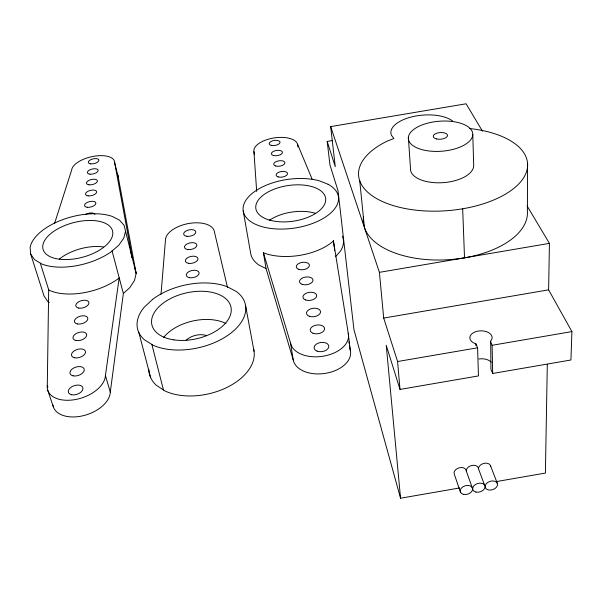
<?xml version="1.0" encoding="UTF-8"?>
<svg xmlns="http://www.w3.org/2000/svg" width="602" height="602" viewBox="0 0 602 602"><rect width="100%" height="100%" fill="white"/><g stroke="black" fill="none" stroke-linecap="round" stroke-linejoin="round"><path stroke-width="0.9" d="M527.555 163.518L527.397 211.528A82.218 43.209 -3.5 0 1 453.78 259.274A82.218 43.209 -3.5 0 1 364.436 227.564L359.725 180.728M47.874 387.221L47.295 385.483L48.687 289.795L40.304 263.134M547.308 364.368L545.397 473.067L496.499 481.555M459.597 487.959L400.556 498.215L386.236 345.285L400.006 389.419L478.447 375.919L477.589 347.79L475.873 343.78L475.347 343.652A11.152 6.855 -0.6 0 1 471.336 334.321A11.152 6.855 -0.6 0 1 486.544 331.71A11.152 6.855 -0.6 0 1 490.675 341.018L490.939 369.41L492.692 373.466L570.937 359.996L571.9 331.589L548.618 289.848L549.43 243.358L527.156 206.042M161.02 294.303L165.437 240.379A24.908 12.973 -11.7 0 1 189.028 223.447A24.908 12.973 -11.7 0 1 214.462 232.063L227.518 287.545M52.931 405.206A29.709 18.015 -18.3 0 0 82.715 415.824A29.709 18.015 -18.3 0 0 110.286 392.12L123.357 293.475L112.077 250.966M110.286 392.12L105.425 375.528L119.204 277.815L117.909 278.952A48.175 24.975 -15.1 0 1 49.831 290.525L48.687 289.795M484.776 485.701L478.47 468.71L478.628 467.664A6.261 4.334 -17.7 0 1 485.167 463.186A6.261 4.334 -17.7 0 1 490.683 466.595M125.509 231.431L123.719 238.264L118.707 245.323L110.753 252.087A49.01 24.404 -14.8 0 1 41.463 263.842L34.51 259.59L30.664 254.029L30.1 247.588A49.01 24.404 -14.8 0 1 61.893 219.941A49.01 24.404 -14.8 0 1 112.303 216.442L119.52 220.174L124.05 225.268L136.15 273.421L134.509 280.472L129.731 287.711L123.357 293.475M54.647 223.222L71.691 169.922A21.965 9.865 -13.2 0 1 93.965 156.257A21.965 9.865 -13.2 0 1 114.658 162.683L118.188 176.83L136.15 273.421L134.63 267.032M335.367 256.761L340.348 251.252A46.836 25.472 -8.3 0 0 342.335 236.097M333.425 240.77L332.424 241.861A47.31 25.149 -8.3 0 1 264.805 253.359L263.39 252.682L266.046 268.56L293.227 359.936A28.956 18.248 -7.7 0 0 325.885 373.278A28.956 18.248 -7.7 0 0 350.244 350.153L348.219 333.139L333.425 240.77L334.185 246.993M482.465 131.183L466.114 103.785L330.671 126.593L379.41 272.345L383.692 318.074L548.618 289.848M383.692 318.074L397.591 361.524L477.589 347.79M490.329 341.296L492.112 345.292L571.9 331.589M379.41 272.345L549.43 243.358M400.556 498.215L353.946 329.648L338.031 190.804L329.956 164.925L327.195 141.447L332.725 140.514M266.046 268.56L259.01 265.098A46.836 25.472 -8.3 0 1 250.68 253.359L243.216 210.918M49.281 302.573L47.851 301.64L43.991 295.868L30.664 254.029M256.685 191.466L253.931 151.621A22.139 10.332 -8.6 0 1 273.474 138.024A22.139 10.332 -8.6 0 1 297.569 144.262L312.31 179.592M490.427 465.489L497.282 483.278M460.477 492.233L454.337 474.301A6.246 4.349 -16.8 0 1 459.063 467.859A6.246 4.349 -16.8 0 1 466.264 470.96L472.337 487.989M47.731 390.216L53.307 406.741M327.195 141.447L335.269 166.701L330.671 126.593M263.39 252.682L290.533 343.027L293.227 359.936M138.874 332.59L150.688 377.74M151.847 344.419L163.466 389.976M130.724 251.636L132.222 257.942L114.658 162.683M245.624 305.854L254.044 351.267M253.931 151.621L254.375 154.345M348.919 341.831L349.213 343.682M349.506 345.533L350.244 350.153M297.569 144.262L297.937 146.993M334.396 248.769L334.614 250.545M397.591 361.524L400.006 389.419M408.359 137.294L410.466 168.033A31.703 15.509 -4 0 0 441.146 182.76A31.703 15.509 -4 0 0 473.706 165.595L472.781 134.434A32.305 15.05 -4.3 0 0 424.606 124.05A32.305 15.05 -4.3 0 0 424.252 150.191A32.305 15.05 -4.3 0 0 472.781 134.434M462.682 208.789L464.518 257.837M475.873 343.78L475.934 345.653M492.112 345.292L492.692 373.466M85.349 214.628A5.952 2.882 -14.1 0 1 94.943 214.32M117.563 174.302A21.777 10.016 -13.4 0 1 118.188 176.83M59.41 259.048A35.315 18.301 -15.1 0 1 103.424 246.94M105.425 375.528A30.055 17.849 -18 0 1 74.859 399.638A30.055 17.849 -18 0 1 47.295 385.483M348.219 333.139A29.302 18.075 -7.8 0 1 323.522 356.143A29.302 18.075 -7.8 0 1 290.533 343.027M269.403 220.287A34.683 18.429 -8.3 0 1 315.373 213.289M253.525 348.746A53.586 32.982 -13 0 1 226.119 387.823A53.586 32.982 -13 0 1 164.925 390.946L156.166 385.145A53.586 32.982 -13 0 1 148.792 369.297M163.571 337.526A39.74 23.929 -12.9 0 1 225.961 323.507M186.176 340.296A14.44 8.699 -12.9 0 1 206.561 335.562M469.56 128.519A84.694 41.493 -4 0 1 517.472 185.213A84.694 41.493 -4 0 1 390.525 204.71A84.694 41.493 -4 0 1 387.056 141.184L393.896 138.52L391.488 135.367A33.02 15.231 -4.8 0 1 412.536 116.698A33.02 15.231 -4.8 0 1 452.629 121.04M478.936 358.995A10.941 6.953 -0.1 0 1 491.202 362.163M363.901 225.735A82.218 43.209 -3.5 0 1 363.533 216.419M466.264 470.96A6.253 4.342 -17.2 0 1 472.111 465.421A6.253 4.342 -17.2 0 1 478.47 468.71M485.25 485.49L485.362 487.786A6.381 4.357 -17.6 0 0 495.062 488.478A6.381 4.357 -17.6 0 0 494.709 481.224A6.381 4.357 -17.6 0 0 485.25 485.49M152.607 299.36L144.254 307.201A55.279 32.064 -12.7 0 0 144.397 339.769L153.337 345.345A55.279 32.064 -12.7 0 0 226.337 336.345A55.279 32.064 -12.7 0 0 236.33 291.511L227.15 286.665A55.279 32.064 -12.7 0 0 152.607 299.36M328.158 184.31L319.421 180.856A48.122 24.569 -8.4 0 0 244.058 203.822A48.122 24.569 -8.4 0 0 301.888 226.668A48.122 24.569 -8.4 0 0 328.158 184.31M76.145 340.529A7.089 4.003 -16.8 0 0 86.711 335.111A7.089 4.003 -16.8 0 0 76.65 333.29A7.089 4.003 -16.8 0 0 76.145 340.529M74.716 357.806A7.254 4.176 -17.2 0 0 85.522 352.193A7.254 4.176 -17.2 0 0 75.242 350.251A7.254 4.176 -17.2 0 0 74.716 357.806M90.767 163.872A5.441 2.423 -13.2 0 0 98.909 160.335A5.441 2.423 -13.2 0 0 91.068 159.53A5.441 2.423 -13.2 0 0 90.767 163.872M89.028 184.829A5.636 2.596 -13.5 0 0 97.456 181.097A5.636 2.596 -13.5 0 0 89.352 180.179A5.636 2.596 -13.5 0 0 89.028 184.829M73.226 375.866A7.42 4.364 -17.8 0 0 84.28 370.034A7.42 4.364 -17.8 0 0 73.775 367.965A7.42 4.364 -17.8 0 0 73.226 375.866M88.118 195.861A5.734 2.686 -13.7 0 0 96.696 192.015A5.734 2.686 -13.7 0 0 88.456 191.045A5.734 2.686 -13.7 0 0 88.118 195.861M89.909 174.174A5.538 2.506 -13.3 0 0 98.194 170.539A5.538 2.506 -13.3 0 0 90.225 169.681A5.538 2.506 -13.3 0 0 89.909 174.174M87.17 207.291A5.839 2.777 -13.9 0 0 95.906 203.333A5.839 2.777 -13.9 0 0 87.516 202.302A5.839 2.777 -13.9 0 0 87.17 207.291M59.59 259.236A35.932 17.879 -14.8 0 0 112.8 233.584A35.932 17.879 -14.8 0 0 60.922 227.225A35.932 17.879 -14.8 0 0 59.59 259.236M71.661 394.769A7.608 4.56 -18.3 0 0 82.978 388.704A7.608 4.56 -18.3 0 0 72.232 386.499A7.608 4.56 -18.3 0 0 71.661 394.769M78.824 308.111A6.78 3.687 -16 0 0 88.945 303.077A6.78 3.687 -16 0 0 79.291 301.467A6.78 3.687 -16 0 0 78.824 308.111M77.515 323.974A6.931 3.845 -16.3 0 0 87.854 318.759A6.931 3.845 -16.3 0 0 77.997 317.043A6.931 3.845 -16.3 0 0 77.515 323.974M317.051 351.124A7.405 4.62 -7.7 0 0 328.76 346.97A7.405 4.62 -7.7 0 0 318.518 343.012A7.405 4.62 -7.7 0 0 317.051 351.124M271.209 145.353A5.486 2.536 -8.7 0 0 279.983 142.704A5.486 2.536 -8.7 0 0 272.638 140.8A5.486 2.536 -8.7 0 0 271.209 145.353M309.285 316.268A7.081 4.222 -7.9 0 0 320.505 312.393A7.081 4.222 -7.9 0 0 310.76 308.834A7.081 4.222 -7.9 0 0 309.285 316.268M275.814 166.032A5.681 2.717 -8.6 0 0 284.889 163.247A5.681 2.717 -8.6 0 0 277.259 161.17A5.681 2.717 -8.6 0 0 275.814 166.032M298.84 269.387A6.645 3.717 -8.2 0 0 309.398 265.866A6.645 3.717 -8.2 0 0 300.323 262.811A6.645 3.717 -8.2 0 0 298.84 269.387M278.244 176.928A5.779 2.814 -8.6 0 0 287.478 174.068A5.779 2.814 -8.6 0 0 279.697 171.894A5.779 2.814 -8.6 0 0 278.244 176.928M273.474 155.512A5.584 2.626 -8.6 0 0 282.398 152.795A5.584 2.626 -8.6 0 0 274.911 150.809A5.584 2.626 -8.6 0 0 273.474 155.512M302.174 284.355A6.788 3.875 -8.1 0 0 312.942 280.72A6.788 3.875 -8.1 0 0 303.656 277.507A6.788 3.875 -8.1 0 0 302.174 284.355M305.65 299.969A6.931 4.048 -8 0 0 316.644 296.214A6.931 4.048 -8 0 0 307.133 292.835A6.931 4.048 -8 0 0 305.65 299.969M313.078 333.305A7.239 4.417 -7.8 0 0 324.538 329.294A7.239 4.417 -7.8 0 0 314.553 325.539A7.239 4.417 -7.8 0 0 313.078 333.305M269.779 220.174A35.277 18.007 -8.4 0 0 325.486 201.738A35.277 18.007 -8.4 0 0 276.912 188.185A35.277 18.007 -8.4 0 0 269.779 220.174M189.72 277.725A6.577 3.612 -12.1 0 0 199.164 272.909A6.577 3.612 -12.1 0 0 189.209 271.449A6.577 3.612 -12.1 0 0 189.72 277.725M187.809 249.574A6.321 3.334 -11.8 0 0 196.892 245.067A6.321 3.334 -11.8 0 0 187.335 243.78A6.321 3.334 -11.8 0 0 187.809 249.574M188.742 263.367A6.441 3.469 -11.9 0 0 198.005 258.709A6.441 3.469 -11.9 0 0 188.253 257.34A6.441 3.469 -11.9 0 0 188.742 263.367M186.906 236.308A6.193 3.213 -11.6 0 0 195.823 231.951A6.193 3.213 -11.6 0 0 186.447 230.732A6.193 3.213 -11.6 0 0 186.906 236.308M173.963 339.882A40.522 23.493 -12.7 0 0 231.168 308.314A40.522 23.493 -12.7 0 0 169.072 299.344A40.522 23.493 -12.7 0 0 173.963 339.882M436.653 138.964A7.179 3.341 -4.3 0 0 447.542 135.555A7.179 3.341 -4.3 0 0 436.962 133.147A7.179 3.341 -4.3 0 0 436.653 138.964M463.525 494.37A6.374 4.372 -16.6 0 0 472.638 488.839A6.374 4.372 -16.6 0 0 463.081 486.709A6.374 4.372 -16.6 0 0 463.525 494.37M475.941 492.082A6.374 4.364 -17.1 0 0 485.092 486.551A6.374 4.364 -17.1 0 0 475.565 484.407A6.374 4.364 -17.1 0 0 475.941 492.082"/></g></svg>
